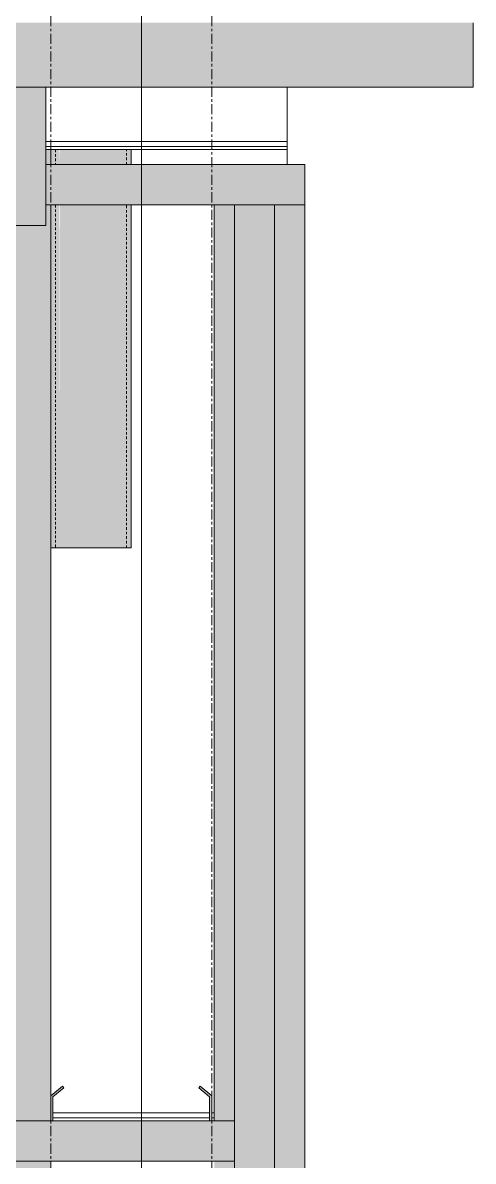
# Model space of a CAD drawing. Header units: inches. Extents: x 20478 to 36684, y -248 to 750.
# Drawn here: x 28205.2 to 28227.6, y 96 to 152.5 of the extents above; entities that cross this region are included whole.
import ezdxf

# ---------------------------------------------------------------- set-up
doc = ezdxf.new("R2010")
doc.units = ezdxf.units.IN
doc.header["$MEASUREMENT"] = 0
doc.linetypes.add('Grid Line 1_2_', pattern=[0.875, 0.5, -0.125, 0.125, -0.125])
doc.linetypes.add('Hidden 1_8_', pattern=[0.1875, 0.125, -0.0625])
for name, color, linetype, lineweight in [('A-GLAZ-CWMG', 51, 'Continuous', 9), ('A-ROOF-OTLN', 132, 'Continuous', 9), ('A-WALL-PATT', 111, 'Continuous', 13), ('G-ANNO-SYMB', 111, 'Continuous', 9), ('L-SITE-WALL', 31, 'Continuous', 13), ('S-BEAM', 12, 'Continuous', 9), ('S-COLS', 52, 'Continuous', 9), ('S-GRID', 1, 'Continuous', 9)]:
    doc.layers.add(name, color=color, linetype=linetype, lineweight=lineweight)
pattern_1 = [(90, (28478.56, -191.25), (-193, -193), [48, -145]), (180, (28478.56, -191.25), (-2e-14, -193), [96.25, -96.75]), (270, (28382.31, -143.25), (-193, -193), [48, -145]), (180, (28478.56, -143.25), (-2e-14, -193), [96.25, -96.75]), (270, (28382.06, -143.25), (-193, -193), [48, -145]), (180, (28382.06, -143.25), (-2e-14, -193), [96.25, -96.75]), (90, (28285.81, -191.25), (-193, -193), [48, -145]), (180, (28382.06, -191.25), (-2e-14, -193), [96.25, -96.75]), (90, (28430.56, -143), (-193, -193), [48, -145]), (180, (28478.81, -143), (-2e-14, -193), [48.25, -144.75]), (180, (28478.81, -95), (-2e-14, -193), [48.25, -144.75]), (90, (28334.06, -143), (-193, -193), [48, -145]), (180, (28430.31, -143), (-2e-14, -193), [96.25, -96.75]), (270, (28430.31, -95), (-193, -193), [48, -145]), (180, (28430.31, -95), (-2e-14, -193), [96.25, -96.75]), (180, (28333.81, -143), (-2e-14, -193), [48, -145]), (270, (28333.81, -95), (-193, -193), [48, -145]), (180, (28333.81, -95), (-2e-14, -193), [48, -145]), (90, (28478.56, -94.75), (-193, -193), [48, -145]), (180, (28478.56, -94.75), (-2e-14, -193), [96.25, -96.75]), (270, (28382.31, -46.75), (-193, -193), [48, -145]), (180, (28478.56, -46.75), (-2e-14, -193), [96.25, -96.75]), (270, (28382.06, -46.75), (-193, -193), [48, -145]), (180, (28382.06, -46.75), (-2e-14, -193), [96.25, -96.75]), (270, (28285.81, -46.75), (-193, -193), [48, -145]), (180, (28382.06, -94.75), (-2e-14, -193), [96.25, -96.75]), (90, (28430.56, -46.5), (-193, -193), [48, -145]), (180, (28478.81, -46.5), (-2e-14, -193), [48.25, -144.75]), (180, (28478.81, 1.5), (-2e-14, -193), [48.25, -144.75]), (90, (28334.06, -46.5), (-193, -193), [48, -145]), (180, (28430.31, -46.5), (-2e-14, -193), [96.25, -96.75]), (270, (28430.31, 1.5), (-193, -193), [48, -145]), (180, (28430.31, 1.5), (-2e-14, -193), [96.25, -96.75]), (180, (28333.81, -46.5), (-2e-14, -193), [48, -145]), (270, (28333.81, 1.5), (-193, -193), [48, -145]), (180, (28333.81, 1.5), (-2e-14, -193), [48, -145])]

# ---------------------------------------------------------------- blocks, each defined once
blk = doc.blocks.new('W-Wide Flange-Column - B2_B-1169488-Elevation - South')
at = {"layer": 'S-COLS'}
h = blk.add_hatch(color=256, dxfattribs=at)
h.paths.add_polyline_path([(26263.39, 2), (26269.39, 2), (26269.39, 96), (26263.39, 95.999), (26263.39, 8.12)], flags=0)
h.paths.add_polyline_path([(26273.39, 2), (26273.39, 96), (26271.39, 95.999), (26271.39, 2)], flags=0)
h.paths.add_polyline_path([(26271.901, 98), (26273.39, 98), (26273.39, 143.5), (26273.14, 143.5), (26273.14, 142.483), (26271.39, 142.483), (26271.39, 98)], flags=0)
h.paths.add_polyline_path([(26268.853, 99.732), (26269.39, 99.732), (26269.39, 142.483), (26267.64, 142.483), (26267.64, 143.5), (26263.39, 143.5), (26263.39, 99.732)], flags=0)
h.paths.add_polyline_path([(26273.39, 145.5), (26273.39, 146.25), (26273.14, 146.25), (26273.14, 145.5)], flags=0)
h.paths.add_polyline_path([(26263.39, 145.5), (26267.64, 145.5), (26267.64, 145.562), (26263.39, 145.562)], flags=0)
blk.add_line((26273.39, 126.465), (26273.39, 99.25), dxfattribs=at)
blk = doc.blocks.new('Girt_C - 8_D-1118435-Elevation - South')
at = {"layer": 'S-BEAM'}
h = blk.add_hatch(color=256, dxfattribs=at)
h.paths.add_polyline_path([(26281.337, 98), (26281.39, 98), (26281.39, 99.25), (26280.816, 99.732), (26280.745, 99.648), (26281.281, 99.199), (26281.281, 98)], flags=0)
h.paths.add_polyline_path([(26273.39, 98), (26273.5, 98), (26273.5, 99.199), (26274.035, 99.648), (26273.965, 99.732), (26273.39, 99.25)], flags=0)
for p, q in [((26273.965, 99.732), (26273.39, 99.25)), ((26273.5, 99.199), (26274.035, 99.648)), ((26274.035, 99.648), (26273.965, 99.732)), ((26280.816, 99.732), (26280.745, 99.648)), ((26280.745, 99.648), (26281.281, 99.199)), ((26281.39, 99.25), (26280.816, 99.732)), ((26273.39, 99.25), (26273.39, 98)), ((26273.5, 98), (26273.5, 99.199)), ((26281.281, 99.199), (26281.281, 98)), ((26281.39, 98), (26281.39, 99.25))]:
    blk.add_line(p, q, dxfattribs=at)
blk = doc.blocks.new('Rectangular Mullion - Exterior 2_ x 4_5_-1135273-Elevation - South')
at = {"layer": 'A-GLAZ-CWMG'}
blk.add_hatch(color=256, dxfattribs=at).paths.add_polyline_path([(26273.14, 143.5), (26286.015, 143.5), (26286.015, 145.5), (26273.14, 145.5), (26273.14, 144.821)], flags=0)
for p, q in [((26286.015, 145.5), (26273.14, 145.5)), ((26286.015, 143.5), (26286.015, 145.5)), ((26273.14, 143.5), (26286.015, 143.5))]:
    blk.add_line(p, q, dxfattribs=at)
blk = doc.blocks.new('Rectangular Mullion - Exterior 2_ x 4_5_-1142350-Elevation - South')
at = {"layer": 'A-GLAZ-CWMG'}
blk.add_hatch(color=256, dxfattribs=at).paths.add_polyline_path([(26282.515, 2), (26284.515, 2), (26284.515, 97), (26282.515, 97), (26282.515, 17.884)], flags=0)
for p, q in [((26282.515, 97), (26282.515, 2)), ((26284.515, 2), (26284.515, 97))]:
    blk.add_line(p, q, dxfattribs=at)
blk = doc.blocks.new('Rectangular Mullion - Exterior 2_ x 4_5_-1142351-Elevation - South')
at = {"layer": 'A-GLAZ-CWMG'}
blk.add_hatch(color=256, dxfattribs=at).paths.add_polyline_path([(26284.515, 97), (26284.515, 143.5), (26282.515, 143.5), (26282.515, 97)], flags=0)
for p, q in [((26282.515, 143.5), (26284.515, 143.5)), ((26282.515, 143.5), (26282.515, 97)), ((26284.515, 97), (26284.515, 143.5))]:
    blk.add_line(p, q, dxfattribs=at)
blk = doc.blocks.new('Rectangular Mullion - Exterior 2_ x 4_5_-1135284-Elevation - South')
at = {"layer": 'A-GLAZ-CWMG'}
blk.add_hatch(color=256, dxfattribs=at).paths.add_polyline_path([(26270.39, 96), (26282.515, 96), (26282.515, 98), (26270.39, 98)], flags=0)
for p, q in [((26282.515, 98), (26270.39, 98)), ((26282.515, 98), (26282.515, 96)), ((26270.39, 96), (26282.515, 96))]:
    blk.add_line(p, q, dxfattribs=at)
blk = doc.blocks.new('Rectangular Mullion - Exterior 2_ x 4_5_-V35-Elevation - South')
at = {"layer": 'A-GLAZ-CWMG'}
h = blk.add_hatch(color=256, dxfattribs=at)
h.paths.add_polyline_path([(26282.515, 2), (26282.515, 96), (26281.515, 95.999), (26281.515, 2)], flags=0)
h.paths.add_polyline_path([(26284.515, 2), (26286.015, 2), (26286.015, 97), (26284.515, 97), (26284.515, 17.884)], flags=0)
blk.add_line((26286.015, 97), (26286.015, 2), dxfattribs=at)
blk = doc.blocks.new('Rectangular Mullion - Exterior 2_ x 4_5_-V36-Elevation - South')
at = {"layer": 'A-GLAZ-CWMG'}
h = blk.add_hatch(color=256, dxfattribs=at)
h.paths.add_polyline_path([(26284.515, 97), (26286.015, 97), (26286.015, 143.5), (26284.515, 143.5), (26284.515, 115.528)], flags=0)
h.paths.add_polyline_path([(26282.515, 98), (26282.515, 143.5), (26281.515, 143.5), (26281.515, 98)], flags=0)
for p, q in [((26281.515, 98), (26281.515, 143.5)), ((26286.015, 143.5), (26286.015, 97))]:
    blk.add_line(p, q, dxfattribs=at)
blk = doc.blocks.new('HSS-Hollow Structural Section-Column - HSS4X4X1_4-1159181-Elevation - South')
at = {"layer": 'S-COLS', "linetype": 'Hidden 1_8_'}
for p, q in [((26273.623, 146.25), (26273.623, 145.5)), ((26277.157, 145.5), (26277.157, 146.25)), ((26273.623, 143.5), (26273.623, 126.465)), ((26277.157, 126.465), (26277.157, 143.5))]:
    blk.add_line(p, q, dxfattribs=at)
blk = doc.blocks.new('Dimension Lumber - 5_5 x 7_5 Glulam-V59-Elevation - South')
at = {"layer": 'S-BEAM'}
blk.add_hatch(color=256, dxfattribs=at).paths.add_polyline_path([(26268.853, 142.483), (26273.14, 142.483), (26273.14, 149.353), (26267.64, 149.353), (26267.64, 142.483)], flags=0)
for p, q in [((26267.64, 149.362), (26267.64, 142.483)), ((26273.14, 142.483), (26273.14, 149.36)), ((26267.64, 142.483), (26273.14, 142.483))]:
    blk.add_line(p, q, dxfattribs=at)

msp = doc.modelspace()

# ---------------------------------------------------------------- hatches: boundary and pattern name
at = {"layer": 'A-ROOF-OTLN', "lineweight": 5}
msp.add_hatch(color=256, dxfattribs=at).paths.add_polyline_path([(28055.14988, 149.35286), (28227.5603, 149.35286), (28227.5603, 152.54871), (27890.0603, 152.54871), (27890.0603, 149.35286), (28046.5103, 149.35286)], flags=0)
at = {"layer": 'A-WALL-PATT', "lineweight": 9}
h = msp.add_hatch(dxfattribs=at)
h.set_pattern_fill('FP_11', color=256, style=0, pattern_type=2)
h.set_pattern_definition(pattern_1)
h.paths.add_polyline_path([(28206.3103, 146.25), (28218.3103, 146.25), (28218.3103, 149.35286), (28206.3103, 149.35286)], flags=0)
h.paths.add_polyline_path([(28205.8103, 156.47265), (28218.3103, 156.47265), (28218.3103, 157.5), (28205.8103, 157.5), (28205.8103, 156.56119)], flags=0)
h = msp.add_hatch(dxfattribs=at)
h.set_pattern_fill('FP_11', color=256, style=0, pattern_type=2)
h.set_pattern_definition(pattern_1)
h.paths.add_polyline_path([(28210.66238, 2), (28214.6853, 2), (28214.6853, 96), (28206.5603, 95.99913), (28206.5603, 2)], flags=0)
h.paths.add_polyline_path([(28206.66967, 98), (28214.45092, 98), (28214.45092, 99.199), (28213.91546, 99.6483), (28213.98577, 99.73209), (28214.5603, 99.199), (28214.5603, 98), (28214.6853, 98), (28214.6853, 143.5), (28210.5603, 143.5), (28210.5603, 126.46527), (28206.5603, 126.46527), (28206.5603, 99.25), (28207.13483, 99.73209), (28207.20514, 99.6483), (28206.66967, 99.199)], flags=0)
h.paths.add_polyline_path([(28210.66238, 145.5), (28218.3103, 145.5), (28218.3103, 146.25), (28210.5603, 146.25), (28210.5603, 145.5)], flags=0)
at = {"layer": 'S-COLS', "lineweight": 5}
h = msp.add_hatch(color=256, dxfattribs=at)
h.paths.add_polyline_path([(28206.7933, 126.46527), (28207.0263, 126.46527), (28206.99159, 143.5), (28206.5603, 143.5), (28206.5603, 126.46527), (28206.62273, 126.46527)], flags=0)
h.paths.add_polyline_path([(28206.61234, 145.5), (28207.0263, 145.5), (28206.98599, 146.25), (28206.5603, 146.25), (28206.5603, 145.5)], flags=0)
h = msp.add_hatch(color=256, dxfattribs=at)
h.paths.add_polyline_path([(28210.0943, 126.46527), (28210.0943, 143.5), (28207.0263, 143.5), (28207.0263, 126.46527)], flags=0)
h.paths.add_polyline_path([(28207.0263, 145.5), (28210.0943, 145.5), (28210.0943, 146.25), (28207.0263, 146.25)], flags=0)
h = msp.add_hatch(color=256, dxfattribs=at)
h.paths.add_polyline_path([(28210.3273, 126.46527), (28210.5603, 126.46527), (28210.551, 143.5), (28210.0943, 143.5), (28210.0943, 126.46527)], flags=0)
h.paths.add_polyline_path([(28210.46948, 145.5), (28210.5603, 145.5), (28210.5495, 146.25), (28210.0943, 146.25), (28210.0943, 145.5), (28210.3273, 145.5)], flags=0)

# ---------------------------------------------------------------- linework, layer by layer
at = {"layer": 'A-ROOF-OTLN'}
for p in [(28227.5603, 152.5456), (27890.0603, 149.35286)]:
    msp.add_line(p, (28227.5603, 149.35286), dxfattribs=at)
at = {"layer": 'G-ANNO-SYMB'}
msp.add_line((28211.06785, 545.15708), (28211.06785, -54.81697), dxfattribs=at)
at = {"layer": 'L-SITE-WALL'}
for p, q in [((28218.3103, 149.35613), (28218.3103, 145.5)), ((28206.3103, 146.25), (28218.3103, 146.25))]:
    msp.add_line(p, q, dxfattribs=at)
at = {"layer": 'S-COLS'}
for p, q in [((28206.5603, 146.25), (28206.5603, 145.5)), ((28210.5603, 145.5), (28210.5603, 146.25)), ((28206.5603, 143.5), (28206.5603, 126.46527)), ((28210.5603, 126.46527), (28210.5603, 143.5)), ((28207.0263, 126.46527), (28206.5603, 126.46527)), ((28210.0943, 126.46527), (28207.0263, 126.46527)), ((28210.5603, 126.46527), (28210.0943, 126.46527))]:
    msp.add_line(p, q, dxfattribs=at)
at = {"layer": 'S-GRID', "linetype": 'Grid Line 1_2_'}
for p, q in [((28206.5603, -132), (28206.5603, 573.76478)), ((28214.5603, -132), (28214.5603, 573.76478)), ((28214.5603, -132), (28214.5603, 573.76478))]:
    msp.add_line(p, q, dxfattribs=at)

# ---------------------------------------------------------------- block references
at = {"layer": 'A-GLAZ-CWMG'}
for name in ['Rectangular Mullion - Exterior 2_ x 4_5_-1135273-Elevation - South', 'Rectangular Mullion - Exterior 2_ x 4_5_-V36-Elevation - South', 'Rectangular Mullion - Exterior 2_ x 4_5_-1142351-Elevation - South', 'Rectangular Mullion - Exterior 2_ x 4_5_-1135284-Elevation - South', 'Rectangular Mullion - Exterior 2_ x 4_5_-V35-Elevation - South', 'Rectangular Mullion - Exterior 2_ x 4_5_-1142350-Elevation - South']:
    msp.add_blockref(name, (1933.17007, 0), dxfattribs=at)
at = {"layer": 'S-BEAM'}
for name in ['Dimension Lumber - 5_5 x 7_5 Glulam-V59-Elevation - South', 'Girt_C - 8_D-1118435-Elevation - South']:
    msp.add_blockref(name, (1933.17007, 0), dxfattribs=at)
at = {"layer": 'S-COLS'}
msp.add_blockref('W-Wide Flange-Column - B2_B-1169488-Elevation - South', (1933.17007, 0), dxfattribs=at)
at = {"layer": 'S-COLS', "linetype": 'Hidden 1_8_'}
msp.add_blockref('HSS-Hollow Structural Section-Column - HSS4X4X1_4-1159181-Elevation - South', (1933.17007, 0), dxfattribs=at)

doc.saveas('drawing.dxf')
